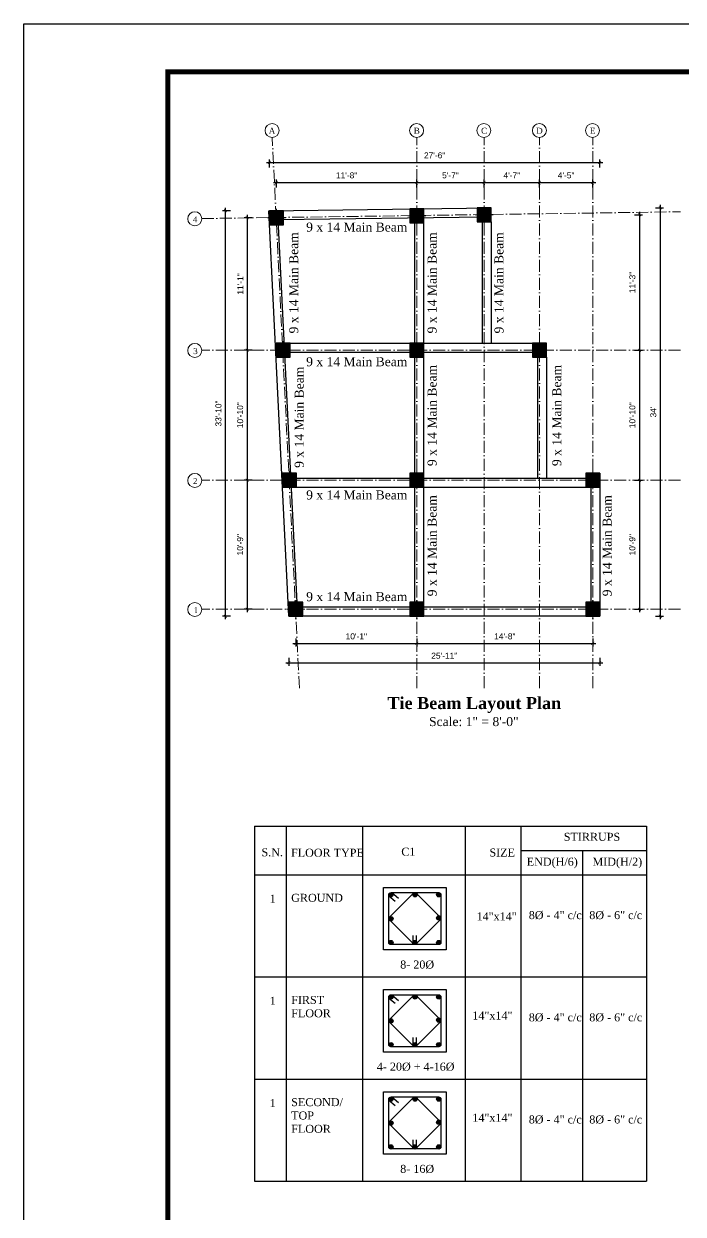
# Model space of a CAD drawing. Header units: inches. Extents: x -4737 to 13205, y 2479 to 13285.
# Drawn here: x 6194 to 6853, y 10129 to 11319 of the extents above; entities that cross this region are included whole.
import ezdxf

# ---------------------------------------------------------------- set-up
doc = ezdxf.new("R2010")
doc.units = ezdxf.units.IN
doc.header["$MEASUREMENT"] = 0
doc.linetypes.add('ACAD_ISO10W100', pattern=[18, 12, -3, 0, -3])
for name, color, linetype, lineweight in [('A-Col', 1, 'Continuous', 30), ('CL', 30, 'ACAD_ISO10W100', 13), ('column', 24, 'Continuous', 15), ('DIMENSION', 5, 'Continuous', 13), ('hatch', 252, 'Continuous', 0), ('Hatrch', 7, 'Continuous', 5), ('ns_DIMS', 1, 'Continuous', 0), ('ns_TEXT', 7, 'Continuous', 13), ('Text', 7, 'Continuous', 13), ('WALL', 12, 'Continuous', 30)]:
    doc.layers.add(name, color=color, linetype=linetype, lineweight=lineweight)
doc.styles.add('7 INCH', font='times.ttf', dxfattribs={"height": 7})
doc.styles.add('arial 1000', font='arial.ttf')
doc.styles.get("Standard").update_dxf_attribs({"font": 'arial.ttf'})
doc.dimstyles.new("1-8'", dxfattribs={"dimtxt": 6, "dimasz": 3, "dimexe": 3, "dimexo": 6, "dimgap": 4, "dimtad": 1, "dimdec": 0, "dimzin": 0, "dimdsep": 46, "dimlunit": 4, "dimtxsty": 'arial 1000', "dimblk": 'ARCHTICK', "dimcen": 8, "dimdle": 3, "dimclrt": 7, "dimazin": 0, "dimtfac": 1, "dimtdec": 0, "dimtix": 1, "dimtmove": 2, "dimatfit": 3, "dimfxl": 5, "dimfxlon": 1, "dimarcsym": 0})

# ---------------------------------------------------------------- blocks, each defined once
blk = doc.blocks.new('12 12')
at = {"layer": 'Hatrch'}
blk.add_hatch(color=5, dxfattribs=at).paths.add_polyline_path([(-7, -7), (7, -7), (7, 7), (-7, 7)])
at = {"layer": 'hatch'}
for p, q in [((-9, 0), (9, 0)), ((0, -9), (0, 9))]:
    blk.add_line(p, q, dxfattribs=at)
at = {"layer": 'WALL'}
blk.add_lwpolyline([(-7, -7), (7, -7), (7, 7), (-7, 7)], close=True, dxfattribs=at)
blk = doc.blocks.new('_ArchTick')
at = {"color": 0, "const_width": 0.15}
blk.add_lwpolyline([(-0.5, -0.5), (0.5, 0.5)], dxfattribs=at)
blk = doc.blocks.new('*D442')
at = {"layer": 'Defpoints', "color": 0, "transparency": 16777216}
for p in [(6586.4, 11160.3), (6446.2, 11134), (6586.4, 11136)]:
    blk.add_point(p, dxfattribs=at)
at = {"layer": 'ns_DIMS', "color": 0, "lineweight": -2, "transparency": 16777216}
for p, q in [((6443.2, 11160.3), (6589.4, 11160.3)), ((6446.2, 11155.3), (6446.2, 11163.3)), ((6586.4, 11155.3), (6586.4, 11163.3))]:
    blk.add_line(p, q, dxfattribs=at)
at = {"layer": 'ns_DIMS', "color": 0, "lineweight": -2, "transparency": 16777216, "xscale": 3, "yscale": 3, "zscale": 3, "rotation": 180}
blk.add_blockref('_ArchTick', (6446.2, 11160.3), dxfattribs=at)
at = {"layer": 'ns_DIMS', "color": 0, "lineweight": -2, "transparency": 16777216, "xscale": 3, "yscale": 3, "zscale": 3}
blk.add_blockref('_ArchTick', (6586.4, 11160.3), dxfattribs=at)
at = {"layer": 'ns_DIMS', "color": 7, "transparency": 16777216, "insert": (6516.3, 11167.3), "char_height": 6, "attachment_point": 5, "style": 'arial 1000'}
blk.add_mtext('11\'-8"', dxfattribs=at)
blk = doc.blocks.new('*D443')
at = {"layer": 'Defpoints', "color": 0, "transparency": 16777216}
for p in [(6653.7, 11160.3), (6586.4, 11136), (6653.7, 11136.9)]:
    blk.add_point(p, dxfattribs=at)
at = {"layer": 'ns_DIMS', "color": 0, "lineweight": -2, "transparency": 16777216}
for p, q in [((6583.4, 11160.3), (6656.7, 11160.3)), ((6586.4, 11155.3), (6586.4, 11163.3)), ((6653.7, 11155.3), (6653.7, 11163.3))]:
    blk.add_line(p, q, dxfattribs=at)
at = {"layer": 'ns_DIMS', "color": 0, "lineweight": -2, "transparency": 16777216, "xscale": 3, "yscale": 3, "zscale": 3, "rotation": 180}
blk.add_blockref('_ArchTick', (6586.4, 11160.3), dxfattribs=at)
at = {"layer": 'ns_DIMS', "color": 0, "lineweight": -2, "transparency": 16777216, "xscale": 3, "yscale": 3, "zscale": 3}
blk.add_blockref('_ArchTick', (6653.7, 11160.3), dxfattribs=at)
at = {"layer": 'ns_DIMS', "color": 7, "transparency": 16777216, "insert": (6620.1, 11167.3), "char_height": 6, "attachment_point": 5, "style": 'arial 1000'}
blk.add_mtext('5\'-7"', dxfattribs=at)
blk = doc.blocks.new('*D444')
at = {"layer": 'Defpoints', "color": 0, "transparency": 16777216}
for p in [(6709.1, 11160.3), (6653.7, 11136.9), (6709.1, 11001.5)]:
    blk.add_point(p, dxfattribs=at)
at = {"layer": 'ns_DIMS', "color": 0, "lineweight": -2, "transparency": 16777216}
for p, q in [((6650.7, 11160.3), (6712.1, 11160.3)), ((6653.7, 11155.3), (6653.7, 11163.3)), ((6709.1, 11155.3), (6709.1, 11163.3))]:
    blk.add_line(p, q, dxfattribs=at)
at = {"layer": 'ns_DIMS', "color": 0, "lineweight": -2, "transparency": 16777216, "xscale": 3, "yscale": 3, "zscale": 3, "rotation": 180}
blk.add_blockref('_ArchTick', (6653.7, 11160.3), dxfattribs=at)
at = {"layer": 'ns_DIMS', "color": 0, "lineweight": -2, "transparency": 16777216, "xscale": 3, "yscale": 3, "zscale": 3}
blk.add_blockref('_ArchTick', (6709.1, 11160.3), dxfattribs=at)
at = {"layer": 'ns_DIMS', "color": 7, "transparency": 16777216, "insert": (6681.4, 11167.3), "char_height": 6, "attachment_point": 5, "style": 'arial 1000'}
blk.add_mtext('4\'-7"', dxfattribs=at)
blk = doc.blocks.new('*D445')
at = {"layer": 'Defpoints', "color": 0, "transparency": 16777216}
for p in [(6762.3, 11160.3), (6709.1, 11001.5), (6762.3, 10871.5)]:
    blk.add_point(p, dxfattribs=at)
at = {"layer": 'ns_DIMS', "color": 0, "lineweight": -2, "transparency": 16777216}
for p, q in [((6706.1, 11160.3), (6765.3, 11160.3)), ((6709.1, 11155.3), (6709.1, 11163.3)), ((6762.3, 11155.3), (6762.3, 11163.3))]:
    blk.add_line(p, q, dxfattribs=at)
at = {"layer": 'ns_DIMS', "color": 0, "lineweight": -2, "transparency": 16777216, "xscale": 3, "yscale": 3, "zscale": 3, "rotation": 180}
blk.add_blockref('_ArchTick', (6709.1, 11160.3), dxfattribs=at)
at = {"layer": 'ns_DIMS', "color": 0, "lineweight": -2, "transparency": 16777216, "xscale": 3, "yscale": 3, "zscale": 3}
blk.add_blockref('_ArchTick', (6762.3, 11160.3), dxfattribs=at)
at = {"layer": 'ns_DIMS', "color": 7, "transparency": 16777216, "insert": (6735.7, 11167.3), "char_height": 6, "attachment_point": 5, "style": 'arial 1000'}
blk.add_mtext('4\'-5"', dxfattribs=at)
blk = doc.blocks.new('*D446')
at = {"layer": 'Defpoints', "color": 0, "transparency": 16777216}
for p in [(6769.3, 11180.2), (6439.2, 11132), (6769.3, 10869.5)]:
    blk.add_point(p, dxfattribs=at)
at = {"layer": 'ns_DIMS', "color": 0, "lineweight": -2, "transparency": 16777216}
for p, q in [((6436.2, 11180.2), (6772.3, 11180.2)), ((6439.2, 11175.2), (6439.2, 11183.2)), ((6769.3, 11175.2), (6769.3, 11183.2))]:
    blk.add_line(p, q, dxfattribs=at)
at = {"layer": 'ns_DIMS', "color": 0, "lineweight": -2, "transparency": 16777216, "xscale": 3, "yscale": 3, "zscale": 3, "rotation": 180}
blk.add_blockref('_ArchTick', (6439.2, 11180.2), dxfattribs=at)
at = {"layer": 'ns_DIMS', "color": 0, "lineweight": -2, "transparency": 16777216, "xscale": 3, "yscale": 3, "zscale": 3}
blk.add_blockref('_ArchTick', (6769.3, 11180.2), dxfattribs=at)
at = {"layer": 'ns_DIMS', "color": 7, "transparency": 16777216, "insert": (6604.3, 11187.3), "char_height": 6, "attachment_point": 5, "style": 'arial 1000'}
blk.add_mtext('27\'-6"', dxfattribs=at)
blk = doc.blocks.new('*D447')
at = {"layer": 'Defpoints', "color": 0, "transparency": 16777216}
for p in [(6437.2, 11125), (6417, 10992.5), (6443.8, 10992.5)]:
    blk.add_point(p, dxfattribs=at)
at = {"layer": 'ns_DIMS', "color": 0, "lineweight": -2, "transparency": 16777216}
for p, q in [((6417, 11128), (6417, 10989.5)), ((6422, 11125), (6414, 11125)), ((6422, 10992.5), (6414, 10992.5))]:
    blk.add_line(p, q, dxfattribs=at)
at = {"layer": 'ns_DIMS', "color": 0, "lineweight": -2, "transparency": 16777216, "xscale": 3, "yscale": 3, "zscale": 3}
for p, rotation in [((6417, 11125), 90), ((6417, 10992.5), 270)]:
    blk.add_blockref('_ArchTick', p, dxfattribs=dict(at, rotation=rotation))
at = {"layer": 'ns_DIMS', "color": 7, "transparency": 16777216, "insert": (6410, 11058.7), "char_height": 6, "attachment_point": 5, "rotation": 90, "style": 'arial 1000'}
blk.add_mtext('11\'-1"', dxfattribs=at)
blk = doc.blocks.new('*D448')
at = {"layer": 'Defpoints', "color": 0, "transparency": 16777216}
for p in [(6443.8, 10992.5), (6417, 10862.5), (6450.2, 10862.5)]:
    blk.add_point(p, dxfattribs=at)
at = {"layer": 'ns_DIMS', "color": 0, "lineweight": -2, "transparency": 16777216}
for p, q in [((6422, 10992.5), (6414, 10992.5)), ((6417, 10995.5), (6417, 10859.5)), ((6422, 10862.5), (6414, 10862.5))]:
    blk.add_line(p, q, dxfattribs=at)
at = {"layer": 'ns_DIMS', "color": 0, "lineweight": -2, "transparency": 16777216, "xscale": 3, "yscale": 3, "zscale": 3}
for p, rotation in [((6417, 10992.5), 90), ((6417, 10862.5), 270)]:
    blk.add_blockref('_ArchTick', p, dxfattribs=dict(at, rotation=rotation))
at = {"layer": 'ns_DIMS', "color": 7, "transparency": 16777216, "insert": (6409.9, 10927.5), "char_height": 6, "attachment_point": 5, "rotation": 90, "style": 'arial 1000'}
blk.add_mtext('10\'-10"', dxfattribs=at)
blk = doc.blocks.new('*D449')
at = {"layer": 'Defpoints', "color": 0, "transparency": 16777216}
for p in [(6450.2, 10862.5), (6417, 10733.5), (6456.5, 10733.5)]:
    blk.add_point(p, dxfattribs=at)
at = {"layer": 'ns_DIMS', "color": 0, "lineweight": -2, "transparency": 16777216}
for p, q in [((6422, 10862.5), (6414, 10862.5)), ((6417, 10865.5), (6417, 10730.5)), ((6422, 10733.5), (6414, 10733.5))]:
    blk.add_line(p, q, dxfattribs=at)
at = {"layer": 'ns_DIMS', "color": 0, "lineweight": -2, "transparency": 16777216, "xscale": 3, "yscale": 3, "zscale": 3}
for p, rotation in [((6417, 10862.5), 90), ((6417, 10733.5), 270)]:
    blk.add_blockref('_ArchTick', p, dxfattribs=dict(at, rotation=rotation))
at = {"layer": 'ns_DIMS', "color": 7, "transparency": 16777216, "insert": (6409.9, 10798), "char_height": 6, "attachment_point": 5, "rotation": 90, "style": 'arial 1000'}
blk.add_mtext('10\'-9"', dxfattribs=at)
blk = doc.blocks.new('*D450')
at = {"layer": 'Defpoints', "color": 0, "transparency": 16777216}
for p in [(6395.2, 11132), (6439.2, 11132), (6458.5, 10726.5)]:
    blk.add_point(p, dxfattribs=at)
at = {"layer": 'ns_DIMS', "color": 0, "lineweight": -2, "transparency": 16777216}
for p, q in [((6400.2, 11132), (6392.2, 11132)), ((6395.2, 10723.5), (6395.2, 11135)), ((6400.2, 10726.5), (6392.2, 10726.5))]:
    blk.add_line(p, q, dxfattribs=at)
at = {"layer": 'ns_DIMS', "color": 0, "lineweight": -2, "transparency": 16777216, "xscale": 3, "yscale": 3, "zscale": 3}
for p, rotation in [((6395.2, 11132), 90), ((6395.2, 10726.5), 270)]:
    blk.add_blockref('_ArchTick', p, dxfattribs=dict(at, rotation=rotation))
at = {"layer": 'ns_DIMS', "color": 7, "transparency": 16777216, "insert": (6388.2, 10929.2), "char_height": 6, "attachment_point": 5, "rotation": 90, "style": 'arial 1000'}
blk.add_mtext('33\'-10"', dxfattribs=at)
blk = doc.blocks.new('*D451')
at = {"layer": 'Defpoints', "color": 0, "transparency": 16777216}
for p in [(6465.5, 10724.5), (6586.4, 10724.5), (6586.4, 10699.4)]:
    blk.add_point(p, dxfattribs=at)
at = {"layer": 'ns_DIMS', "color": 0, "lineweight": -2, "transparency": 16777216}
for p, q in [((6465.5, 10704.4), (6465.5, 10696.4)), ((6586.4, 10704.4), (6586.4, 10696.4)), ((6462.5, 10699.4), (6589.4, 10699.4))]:
    blk.add_line(p, q, dxfattribs=at)
at = {"layer": 'ns_DIMS', "color": 0, "lineweight": -2, "transparency": 16777216, "xscale": 3, "yscale": 3, "zscale": 3, "rotation": 180}
blk.add_blockref('_ArchTick', (6465.5, 10699.4), dxfattribs=at)
at = {"layer": 'ns_DIMS', "color": 0, "lineweight": -2, "transparency": 16777216, "xscale": 3, "yscale": 3, "zscale": 3}
blk.add_blockref('_ArchTick', (6586.4, 10699.4), dxfattribs=at)
at = {"layer": 'ns_DIMS', "color": 7, "transparency": 16777216, "insert": (6526, 10706.4), "char_height": 6, "attachment_point": 5, "style": 'arial 1000'}
blk.add_mtext('10\'-1"', dxfattribs=at)
blk = doc.blocks.new('*D452')
at = {"layer": 'Defpoints', "color": 0, "transparency": 16777216}
for p in [(6586.4, 10724.5), (6762.3, 10724.5), (6762.3, 10699.4)]:
    blk.add_point(p, dxfattribs=at)
at = {"layer": 'ns_DIMS', "color": 0, "lineweight": -2, "transparency": 16777216}
for p, q in [((6586.4, 10704.4), (6586.4, 10696.4)), ((6762.3, 10704.4), (6762.3, 10696.4)), ((6583.4, 10699.4), (6765.3, 10699.4))]:
    blk.add_line(p, q, dxfattribs=at)
at = {"layer": 'ns_DIMS', "color": 0, "lineweight": -2, "transparency": 16777216, "xscale": 3, "yscale": 3, "zscale": 3, "rotation": 180}
blk.add_blockref('_ArchTick', (6586.4, 10699.4), dxfattribs=at)
at = {"layer": 'ns_DIMS', "color": 0, "lineweight": -2, "transparency": 16777216, "xscale": 3, "yscale": 3, "zscale": 3}
blk.add_blockref('_ArchTick', (6762.3, 10699.4), dxfattribs=at)
at = {"layer": 'ns_DIMS', "color": 7, "transparency": 16777216, "insert": (6674.4, 10706.4), "char_height": 6, "attachment_point": 5, "style": 'arial 1000'}
blk.add_mtext('14\'-8"', dxfattribs=at)
blk = doc.blocks.new('*D453')
at = {"layer": 'Defpoints', "color": 0, "transparency": 16777216}
for p in [(6458.5, 10726.5), (6769.3, 10726.5), (6769.3, 10680)]:
    blk.add_point(p, dxfattribs=at)
at = {"layer": 'ns_DIMS', "color": 0, "lineweight": -2, "transparency": 16777216}
for p, q in [((6455.5, 10680), (6772.3, 10680)), ((6458.5, 10685), (6458.5, 10677)), ((6769.3, 10685), (6769.3, 10677))]:
    blk.add_line(p, q, dxfattribs=at)
at = {"layer": 'ns_DIMS', "color": 0, "lineweight": -2, "transparency": 16777216, "xscale": 3, "yscale": 3, "zscale": 3, "rotation": 180}
blk.add_blockref('_ArchTick', (6458.5, 10680), dxfattribs=at)
at = {"layer": 'ns_DIMS', "color": 0, "lineweight": -2, "transparency": 16777216, "xscale": 3, "yscale": 3, "zscale": 3}
blk.add_blockref('_ArchTick', (6769.3, 10680), dxfattribs=at)
at = {"layer": 'ns_DIMS', "color": 7, "transparency": 16777216, "insert": (6613.9, 10687), "char_height": 6, "attachment_point": 5, "style": 'arial 1000'}
blk.add_mtext('25\'-11"', dxfattribs=at)
blk = doc.blocks.new('*D454')
at = {"layer": 'Defpoints', "color": 0, "transparency": 16777216}
for p in [(6662.7, 11127.9), (6718.1, 10992.5), (6809.1, 10992.5)]:
    blk.add_point(p, dxfattribs=at)
at = {"layer": 'ns_DIMS', "color": 0, "lineweight": -2, "transparency": 16777216}
for p, q in [((6804.1, 11127.9), (6812.1, 11127.9)), ((6809.1, 11130.9), (6809.1, 10989.5)), ((6804.1, 10992.5), (6812.1, 10992.5))]:
    blk.add_line(p, q, dxfattribs=at)
at = {"layer": 'ns_DIMS', "color": 0, "lineweight": -2, "transparency": 16777216, "xscale": 3, "yscale": 3, "zscale": 3}
for p, rotation in [((6809.1, 11127.9), 90), ((6809.1, 10992.5), 270)]:
    blk.add_blockref('_ArchTick', p, dxfattribs=dict(at, rotation=rotation))
at = {"layer": 'ns_DIMS', "color": 7, "transparency": 16777216, "insert": (6802, 11060.2), "char_height": 6, "attachment_point": 5, "rotation": 90, "style": 'arial 1000'}
blk.add_mtext('11\'-3"', dxfattribs=at)
blk = doc.blocks.new('*D455')
at = {"layer": 'Defpoints', "color": 0, "transparency": 16777216}
for p in [(6718.1, 10992.5), (6771.3, 10862.5), (6809.1, 10862.5)]:
    blk.add_point(p, dxfattribs=at)
at = {"layer": 'ns_DIMS', "color": 0, "lineweight": -2, "transparency": 16777216}
for p, q in [((6804.1, 10992.5), (6812.1, 10992.5)), ((6809.1, 10995.5), (6809.1, 10859.5)), ((6804.1, 10862.5), (6812.1, 10862.5))]:
    blk.add_line(p, q, dxfattribs=at)
at = {"layer": 'ns_DIMS', "color": 0, "lineweight": -2, "transparency": 16777216, "xscale": 3, "yscale": 3, "zscale": 3}
for p, rotation in [((6809.1, 10992.5), 90), ((6809.1, 10862.5), 270)]:
    blk.add_blockref('_ArchTick', p, dxfattribs=dict(at, rotation=rotation))
at = {"layer": 'ns_DIMS', "color": 7, "transparency": 16777216, "insert": (6802, 10927.5), "char_height": 6, "attachment_point": 5, "rotation": 90, "style": 'arial 1000'}
blk.add_mtext('10\'-10"', dxfattribs=at)
blk = doc.blocks.new('*D440')
at = {"layer": 'Defpoints', "color": 0, "transparency": 16777216}
for p in [(6771.3, 10862.5), (6771.3, 10733.5), (6809.1, 10733.5)]:
    blk.add_point(p, dxfattribs=at)
at = {"layer": 'ns_DIMS', "color": 0, "lineweight": -2, "transparency": 16777216}
for p, q in [((6804.1, 10862.5), (6812.1, 10862.5)), ((6809.1, 10865.5), (6809.1, 10730.5)), ((6804.1, 10733.5), (6812.1, 10733.5))]:
    blk.add_line(p, q, dxfattribs=at)
at = {"layer": 'ns_DIMS', "color": 0, "lineweight": -2, "transparency": 16777216, "xscale": 3, "yscale": 3, "zscale": 3}
for p, rotation in [((6809.1, 10862.5), 90), ((6809.1, 10733.5), 270)]:
    blk.add_blockref('_ArchTick', p, dxfattribs=dict(at, rotation=rotation))
at = {"layer": 'ns_DIMS', "color": 7, "transparency": 16777216, "insert": (6802, 10798), "char_height": 6, "attachment_point": 5, "rotation": 90, "style": 'arial 1000'}
blk.add_mtext('10\'-9"', dxfattribs=at)
blk = doc.blocks.new('*D441')
at = {"layer": 'Defpoints', "color": 0, "transparency": 16777216}
for p in [(6660.7, 11134.9), (6830, 11134.9), (6769.3, 10726.5)]:
    blk.add_point(p, dxfattribs=at)
at = {"layer": 'ns_DIMS', "color": 0, "lineweight": -2, "transparency": 16777216}
for p, q in [((6825, 11134.9), (6833, 11134.9)), ((6830, 10723.5), (6830, 11137.9)), ((6825, 10726.5), (6833, 10726.5))]:
    blk.add_line(p, q, dxfattribs=at)
at = {"layer": 'ns_DIMS', "color": 0, "lineweight": -2, "transparency": 16777216, "xscale": 3, "yscale": 3, "zscale": 3}
for p, rotation in [((6830, 11134.9), 90), ((6830, 10726.5), 270)]:
    blk.add_blockref('_ArchTick', p, dxfattribs=dict(at, rotation=rotation))
at = {"layer": 'ns_DIMS', "color": 7, "transparency": 16777216, "insert": (6822.9, 10930.7), "char_height": 6, "attachment_point": 5, "rotation": 90, "style": 'arial 1000'}
blk.add_mtext("34'", dxfattribs=at)

msp = doc.modelspace()

# ---------------------------------------------------------------- hatches: boundary and pattern name
at = {"layer": 'DIMENSION'}
h = msp.add_hatch(color=256, dxfattribs=at)
edge = h.paths.add_edge_path()
edge.add_arc((6560.6, 10448.1), 2.14, 0, 360)
h = msp.add_hatch(color=256, dxfattribs=at)
edge = h.paths.add_edge_path()
edge.add_arc((6584.8, 10448.1), 2.14, 0, 360)
h = msp.add_hatch(color=256, dxfattribs=at)
edge = h.paths.add_edge_path()
edge.add_arc((6608.4, 10448.1), 2.14, 0, 360)
h = msp.add_hatch(color=256, dxfattribs=at)
edge = h.paths.add_edge_path()
edge.add_arc((6560.6, 10424.1), 2.14, 0, 360)
h = msp.add_hatch(color=256, dxfattribs=at)
edge = h.paths.add_edge_path()
edge.add_arc((6608.4, 10424.9), 2.14, 0, 360)
h = msp.add_hatch(color=256, dxfattribs=at)
edge = h.paths.add_edge_path()
edge.add_arc((6560.6, 10400.3), 2.14, 0, 360)
h = msp.add_hatch(color=256, dxfattribs=at)
edge = h.paths.add_edge_path()
edge.add_arc((6584.4, 10400.3), 2.14, 0, 360)
h = msp.add_hatch(color=256, dxfattribs=at)
edge = h.paths.add_edge_path()
edge.add_arc((6608.4, 10400.3), 2.14, 0, 360)
h = msp.add_hatch(color=256, dxfattribs=at)
edge = h.paths.add_edge_path()
edge.add_arc((6560.6, 10345.9), 2.14, 0, 360)
h = msp.add_hatch(color=256, dxfattribs=at)
edge = h.paths.add_edge_path()
edge.add_arc((6584.8, 10345.9), 2.14, 0, 360)
h = msp.add_hatch(color=256, dxfattribs=at)
edge = h.paths.add_edge_path()
edge.add_arc((6608.4, 10345.9), 2.14, 0, 360)
h = msp.add_hatch(color=256, dxfattribs=at)
edge = h.paths.add_edge_path()
edge.add_arc((6560.6, 10321.9), 2.14, 0, 360)
h = msp.add_hatch(color=256, dxfattribs=at)
edge = h.paths.add_edge_path()
edge.add_arc((6608.4, 10322.8), 2.14, 0, 360)
h = msp.add_hatch(color=256, dxfattribs=at)
edge = h.paths.add_edge_path()
edge.add_arc((6560.6, 10298.2), 2.14, 0, 360)
h = msp.add_hatch(color=256, dxfattribs=at)
edge = h.paths.add_edge_path()
edge.add_arc((6584.4, 10298.2), 2.14, 0, 360)
h = msp.add_hatch(color=256, dxfattribs=at)
edge = h.paths.add_edge_path()
edge.add_arc((6608.4, 10298.2), 2.14, 0, 360)
h = msp.add_hatch(color=256, dxfattribs=at)
edge = h.paths.add_edge_path()
edge.add_arc((6560.6, 10243.7), 2.14, 0, 360)
h = msp.add_hatch(color=256, dxfattribs=at)
edge = h.paths.add_edge_path()
edge.add_arc((6584.8, 10243.7), 2.14, 0, 360)
h = msp.add_hatch(color=256, dxfattribs=at)
edge = h.paths.add_edge_path()
edge.add_arc((6608.4, 10243.7), 2.14, 0, 360)
h = msp.add_hatch(color=256, dxfattribs=at)
edge = h.paths.add_edge_path()
edge.add_arc((6560.6, 10219.8), 2.14, 0, 360)
h = msp.add_hatch(color=256, dxfattribs=at)
edge = h.paths.add_edge_path()
edge.add_arc((6608.4, 10220.6), 2.14, 0, 360)
h = msp.add_hatch(color=256, dxfattribs=at)
edge = h.paths.add_edge_path()
edge.add_arc((6560.6, 10196), 2.14, 0, 360)
h = msp.add_hatch(color=256, dxfattribs=at)
edge = h.paths.add_edge_path()
edge.add_arc((6584.4, 10196), 2.14, 0, 360)
h = msp.add_hatch(color=256, dxfattribs=at)
edge = h.paths.add_edge_path()
edge.add_arc((6608.4, 10196), 2.14, 0, 360)

# ---------------------------------------------------------------- linework, layer by layer
for p, q in [((6424.2, 10516.5), (6635.2, 10516.5)), ((6424.2, 10516.5), (6424.2, 10365.9)), ((6455.7, 10516.5), (6455.7, 10161.6)), ((6532.1, 10516.5), (6532.1, 10161.6)), ((6635.2, 10516.5), (6816.1, 10516.5)), ((6635.2, 10263.7), (6635.2, 10516.5)), ((6635.2, 10161.6), (6635.2, 10516.5)), ((6690.4, 10516.5), (6690.4, 10161.6)), ((6816.1, 10516.5), (6816.1, 10161.6)), ((6690.4, 10492.3), (6816.1, 10492.3)), ((6752, 10492.3), (6752, 10161.6)), ((6424.2, 10468.1), (6635.2, 10468.1)), ((6635.2, 10468.1), (6816.1, 10468.1)), ((6639.4, 10468.1), (6816.1, 10468.1)), ((6424.2, 10414.4), (6424.2, 10263.7)), ((6424.2, 10402), (6424.2, 10365.9)), ((6424.2, 10365.9), (6635.2, 10365.9)), ((6424.2, 10365.9), (6424.2, 10161.6)), ((6635.2, 10365.9), (6816.1, 10365.9)), ((6639.4, 10365.9), (6816.1, 10365.9)), ((6424.2, 10263.7), (6635.2, 10263.7)), ((6424.2, 10263.7), (6635.2, 10263.7)), ((6635.2, 10263.7), (6816.1, 10263.7)), ((6635.2, 10263.7), (6816.1, 10263.7)), ((6639.4, 10263.7), (6816.1, 10263.7)), ((6424.2, 10161.6), (6635.2, 10161.6)), ((6635.2, 10161.6), (6816.1, 10161.6))]:
    msp.add_line(p, q)
at = {"color": 4}
for p, q in [((6553.3, 10393), (6553.3, 10455.4)), ((6553.3, 10455.4), (6615.7, 10455.4)), ((6615.7, 10455.4), (6615.7, 10393)), ((6615.7, 10393), (6553.3, 10393)), ((6553.3, 10290.8), (6553.3, 10353.2)), ((6553.3, 10353.2), (6615.7, 10353.2)), ((6615.7, 10353.2), (6615.7, 10290.8)), ((6615.7, 10290.8), (6553.3, 10290.8)), ((6553.3, 10188.7), (6553.3, 10251.1)), ((6553.3, 10251.1), (6615.7, 10251.1)), ((6615.7, 10251.1), (6615.7, 10188.7)), ((6615.7, 10188.7), (6553.3, 10188.7))]:
    msp.add_line(p, q, dxfattribs=at)
msp.add_lwpolyline([(6193.6, 9073.8), (6193.6, 11318.8), (9368.4, 11318.8), (9368.4, 9073.8)], close=True)
at = {"const_width": 4.8}
msp.add_lwpolyline([(9320.4, 9121.8), (9320.4, 11270.8), (6337.6, 11270.8), (6337.6, 9121.8)], close=True, dxfattribs=at)
at = {"layer": 'A-Col'}
for p, q in [((6558.5, 10424.9), (6583.7, 10450.2)), ((6561, 10450.2), (6608.5, 10450.2)), ((6561.4, 10450.2), (6568.1, 10444.6)), ((6610.5, 10424.9), (6585.2, 10450.2)), ((6558.5, 10400.3), (6558.5, 10447.9)), ((6558.6, 10446.9), (6564.8, 10441.6)), ((6610.5, 10448.2), (6610.5, 10400.5)), ((6558.5, 10423.5), (6583.7, 10398.2)), ((6610.5, 10423.5), (6585.3, 10398.2)), ((6582.8, 10399.8), (6582.8, 10407.4)), ((6586.1, 10399.8), (6586.1, 10407.4)), ((6608.4, 10398.2), (6560.5, 10398.2)), ((6558.5, 10322.8), (6583.7, 10348)), ((6558.5, 10298.2), (6558.5, 10345.7)), ((6558.6, 10344.8), (6564.8, 10339.5)), ((6561, 10348), (6608.5, 10348)), ((6561.4, 10348.1), (6568.1, 10342.4)), ((6610.5, 10322.8), (6585.2, 10348)), ((6610.5, 10346), (6610.5, 10298.3)), ((6558.5, 10321.3), (6583.7, 10296)), ((6610.5, 10321.3), (6585.3, 10296)), ((6608.4, 10296), (6560.5, 10296)), ((6582.8, 10297.6), (6582.8, 10305.3)), ((6586.1, 10297.6), (6586.1, 10305.3)), ((6558.5, 10220.6), (6583.7, 10245.9)), ((6558.5, 10196), (6558.5, 10243.5)), ((6558.6, 10242.6), (6564.8, 10237.3)), ((6561, 10245.9), (6608.5, 10245.9)), ((6561.4, 10245.9), (6568.1, 10240.2)), ((6610.5, 10220.6), (6585.2, 10245.9)), ((6610.5, 10243.8), (6610.5, 10196.1)), ((6558.5, 10219.2), (6583.7, 10193.9)), ((6610.5, 10219.2), (6585.3, 10193.9)), ((6582.8, 10195.4), (6582.8, 10203.1)), ((6586.1, 10195.4), (6586.1, 10203.1)), ((6608.4, 10193.9), (6560.5, 10193.9))]:
    msp.add_line(p, q, dxfattribs=at)
for centre in [(6560.6, 10448.1), (6584.8, 10448.1), (6608.4, 10448.1), (6560.6, 10424.1), (6608.4, 10424.9), (6560.6, 10400.3), (6584.4, 10400.3), (6608.4, 10400.3), (6560.6, 10345.9), (6584.8, 10345.9), (6608.4, 10345.9), (6560.6, 10321.9), (6608.4, 10322.8), (6560.6, 10298.2), (6584.4, 10298.2), (6608.4, 10298.2), (6560.6, 10243.7), (6584.8, 10243.7), (6608.4, 10243.7), (6560.6, 10219.8), (6608.4, 10220.6), (6560.6, 10196), (6584.4, 10196), (6608.4, 10196)]:
    msp.add_circle(centre, 2.14, dxfattribs=at)
at = {"layer": 'CL'}
for p, q in [((6469.1, 10654.6), (6441.9, 11205.2)), ((6586.4, 10654.6), (6586.4, 11205.2)), ((6653.7, 10654.6), (6653.7, 11205.2)), ((6709.1, 10654.6), (6709.1, 11205.2)), ((6762.3, 10654.6), (6762.3, 11205.2)), ((6371.5, 11124.1), (6850.2, 11130.9)), ((6850.2, 10992.5), (6371.5, 10992.5)), ((6850.2, 10862.5), (6371.5, 10862.5)), ((6850.2, 10733.5), (6371.5, 10733.5))]:
    msp.add_line(p, q, dxfattribs=at)
at = {"layer": 'ns_DIMS'}
for centre in [(6441.8, 11212.2), (6586.3, 11212.2), (6653.5, 11212.2), (6709, 11212.2), (6762.1, 11212.2), (6364.5, 11123.9), (6364.5, 10992.3), (6364.5, 10862.3), (6364.5, 10733.3)]:
    msp.add_circle(centre, 6.99, dxfattribs=at)
at = {"layer": 'WALL'}
for p, q in [((6438.5, 11132), (6660.7, 11134.9)), ((6458.5, 10726.5), (6438.5, 11132)), ((6448, 11123.1), (6654.7, 11125.8)), ((6467.5, 10726.5), (6448, 11123.1)), ((6584.4, 10740.5), (6584.4, 11120)), ((6593.4, 10740.5), (6593.4, 11120)), ((6651.7, 11120.9), (6651.7, 10999.5)), ((6660.7, 11120.9), (6660.7, 10999.5)), ((6459.8, 10999.5), (6702.1, 10999.5)), ((6459.8, 10990.5), (6702.1, 10990.5)), ((6707.1, 10985.5), (6707.1, 10864.5)), ((6716.1, 10985.5), (6716.1, 10864.5)), ((6760.3, 10867.7), (6760.3, 10735.5)), ((6769.3, 10869.5), (6769.3, 10726.5)), ((6466.2, 10864.5), (6755.3, 10864.5)), ((6466.2, 10855.5), (6755.3, 10855.5)), ((6769.3, 10735.5), (6467.1, 10735.5)), ((6769.3, 10726.5), (6458.5, 10726.5))]:
    msp.add_line(p, q, dxfattribs=at)

# ---------------------------------------------------------------- block references
at = {"layer": 'column'}
for p in [(6446.2, 11125), (6586.4, 11127), (6653.7, 11127.9), (6452.8, 10992.5), (6586.4, 10992.5), (6709.1, 10992.5), (6459.2, 10862.5), (6586.4, 10862.5), (6762.3, 10862.5), (6465.5, 10733.5), (6586.4, 10733.5), (6762.3, 10733.5)]:
    msp.add_blockref('12 12', p, dxfattribs=at)

# ---------------------------------------------------------------- texts
at = {"layer": 'ns_DIMS', "char_height": 6, "attachment_point": 1}
for s, insert in [('\\pi7.75541;{\\fTimes New Roman|b0|i0|c0|p18;A}', (6430.7, 11214.9)), ('\\pi8.23125;{\\fTimes New Roman|b0|i0|c0|p18;B}', (6575.2, 11214.9)), ('\\pi8.22909;{\\fTimes New Roman|b0|i0|c0|p18;C}', (6642.5, 11214.9)), ('\\pi7.91546;{\\fTimes New Roman|b0|i0|c0|p18;D}', (6697.9, 11214.9)), ('\\pi8.3567;{\\fTimes New Roman|b0|i0|c0|p18;E}', (6751.1, 11214.9)), ('\\pi8.87797;{\\fTimes New Roman|b0|i0|c0|p18;4}', (6353.7, 11126.2)), ('\\pi9.20241;{\\fTimes New Roman|b0|i0|c0|p18;3}', (6353.7, 10994.6)), ('\\pi8.93421;{\\fTimes New Roman|b0|i0|c0|p18;2}', (6353.7, 10864.6)), ('\\pi9.71503;{\\fTimes New Roman|b0|i0|c0|p18;1}', (6353.7, 10735.6))]:
    msp.add_mtext_dynamic_manual_height_columns(s, width=21.74, gutter_width=72, heights=[4.46], dxfattribs=dict(at, insert=insert))
at = {"layer": 'ns_TEXT', "char_height": 14.4, "attachment_point": 1}
for s, insert in [('\\pi138.84701;{\\fTimes New Roman|b0|i0|c0|p18;\\H0.625x;9 x 14 Main Beam}', (6337, 11120.1)), ('\\pi138.84701;{\\fTimes New Roman|b0|i0|c0|p18;\\H0.625x;9 x 14 Main Beam}', (6337, 10985.5)), ('\\pi138.84701;{\\fTimes New Roman|b0|i0|c0|p18;\\H0.625x;9 x 14 Main Beam}', (6337, 10852.3)), ('\\pi138.84701;{\\fTimes New Roman|b0|i0|c0|p18;\\H0.625x;9 x 14 Main Beam}', (6337, 10750.6)), ('\\pi103.50595;{\\fTimes New Roman|b1|i0|c0|p18;\\H0.83333x;Tie Beam Layout Plan\\P\\pi145.10241;\\fTimes New Roman|b0|i0|c0|p18;\\H0.75x;Scale: 1" = 8\'-0"}', (6453.6, 10645.7))]:
    msp.add_mtext_dynamic_manual_height_columns(s, width=376.026, gutter_width=72, heights=[72.6], dxfattribs=dict(at, insert=insert))
at = {"layer": 'ns_TEXT', "char_height": 14.4, "attachment_point": 1, "rotation": 90}
for insert in [(6458.9, 10870.4), (6597.2, 10870.4), (6664.1, 10870.4), (6464.4, 10736), (6597.2, 10737.8), (6721.9, 10737.8), (6597.2, 10607.6), (6772.2, 10607.6)]:
    msp.add_mtext_dynamic_manual_height_columns('\\pi138.84701;{\\fTimes New Roman|b0|i0|c0|p18;\\H0.625x;9 x 14 Main Beam}', width=376.026, gutter_width=72, heights=[72.6], dxfattribs=dict(at, insert=insert))
at = {"layer": 'Text', "style": '7 INCH'}
for s, p in [('STIRRUPS', (6733.4, 10502)), ('SIZE', (6659.1, 10486.3)), ('END(H/6)', (6696.4, 10477.1)), ('MID(H/2)', (6762.1, 10477.1)), ('14"x14"', (6646.2, 10422.5)), ('8%%C - 4" c/c', (6698.4, 10423.7)), ('8%%C - 6" c/c', (6758.9, 10423.7)), ('14"x14"', (6642, 10323.3)), ('8%%C - 4" c/c', (6698.4, 10321.5)), ('8%%C - 6" c/c', (6758.9, 10321.5)), ('14"x14"', (6642, 10221.1)), ('8%%C - 4" c/c', (6698.4, 10219.4)), ('8%%C - 6" c/c', (6758.9, 10219.4))]:
    msp.add_text(s, height=8, dxfattribs=at).set_placement(p)
at = {"layer": 'Text', "ltscale": 5, "char_height": 8, "style": '7 INCH'}
for s, insert, width, attachment_point in [('S.N.', (6431.2, 10494.5), 382.289, 1), ('FLOOR TYPE', (6460.7, 10494.1), 382.289, 1), ('   C1', (6573.5, 10495.1), 382.289, 2), ('1', (6439.4, 10448.2), 382.289, 1), ('GROUND ', (6460.9, 10449), 56.561, 1), ('8- 20%%C', (6569.9, 10382.3), 382.289, 1), ('1', (6439.4, 10346), 382.289, 1), ('FIRST FLOOR', (6460.9, 10346.9), 56.561, 1), ('4- 20%%C + 4-16%%C', (6546.5, 10280.2), 382.289, 1), ('1', (6439.4, 10243.8), 382.289, 1), ('SECOND/\\PTOP FLOOR', (6460.9, 10244.7), 56.561, 1), ('8- 16%%C', (6569.9, 10178), 382.289, 1)]:
    msp.add_mtext(s, dxfattribs=dict(at, insert=insert, width=width, attachment_point=attachment_point))

# ---------------------------------------------------------------- dimensions: what is measured, and where the dimension line sits
at = {"layer": 'ns_DIMS'}
for base, p1, p2, picture, middle in [((6769.3, 11180.2), (6439.2, 11132), (6769.3, 10869.5), '*D446', (6604.3, 11187.3)), ((6586.4, 11160.3), (6446.2, 11134), (6586.4, 11136), '*D442', (6516.3, 11167.3)), ((6653.7, 11160.3), (6586.4, 11136), (6653.7, 11136.9), '*D443', (6620.1, 11167.3)), ((6709.1, 11160.3), (6653.7, 11136.9), (6709.1, 11001.5), '*D444', (6681.4, 11167.3)), ((6762.3, 11160.3), (6709.1, 11001.5), (6762.3, 10871.5), '*D445', (6735.7, 11167.3)), ((6769.3, 10680), (6458.5, 10726.5), (6769.3, 10726.5), '*D453', (6613.9, 10687)), ((6586.4, 10699.4), (6465.5, 10724.5), (6586.4, 10724.5), '*D451', (6526, 10706.4)), ((6762.3, 10699.4), (6586.4, 10724.5), (6762.3, 10724.5), '*D452', (6674.4, 10706.4))]:
    dim = msp.add_linear_dim(base=base, p1=p1, p2=p2, dimstyle="1-8'", dxfattribs=at)
    dim.commit()
    dim.dimension.update_dxf_attribs({"geometry": picture, "text_midpoint": middle})
for base, p1, p2, picture, middle in [((6395.2359, 11131.9842), (6458.5144, 10726.476), (6439.2274, 11131.9842), '*D450', (6388.1704, 10929.2301)), ((6417.0044, 10992.476), (6437.2274, 11124.9842), (6443.7552, 10992.476), '*D447', (6409.9921, 11058.7301)), ((6830, 11134.9), (6769.3, 10726.5), (6660.7, 11134.9), '*D441', (6822.9, 10930.7)), ((6809.1, 10992.5), (6662.7, 11127.9), (6718.1, 10992.5), '*D454', (6802, 11060.2)), ((6417, 10862.5), (6443.8, 10992.5), (6450.2, 10862.5), '*D448', (6409.9, 10927.5)), ((6809.1, 10862.5), (6718.1, 10992.5), (6771.3, 10862.5), '*D455', (6802, 10927.5)), ((6417, 10733.5), (6450.2, 10862.5), (6456.5, 10733.5), '*D449', (6409.9, 10798)), ((6809.1, 10733.5), (6771.3, 10862.5), (6771.3, 10733.5), '*D440', (6802, 10798))]:
    dim = msp.add_linear_dim(base=base, p1=p1, p2=p2, angle=90, dimstyle="1-8'", dxfattribs=at)
    dim.commit()
    dim.dimension.update_dxf_attribs({"geometry": picture, "text_midpoint": middle})

doc.saveas('drawing.dxf')
